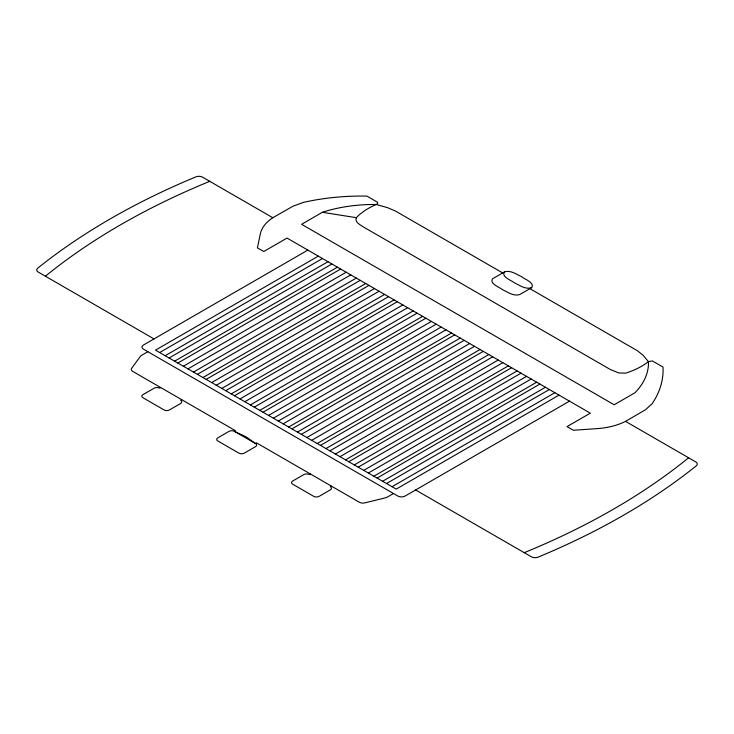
<?xml version="1.0" encoding="UTF-8"?>
<svg xmlns="http://www.w3.org/2000/svg" width="734" height="734" viewBox="0 0 734 734"><rect width="100%" height="100%" fill="white"/><g stroke="black" fill="none" stroke-linecap="round" stroke-linejoin="round"><path stroke-width="1.1" d="M356.339 217.686C354.256 222.163 360.568 224.98 363.504 227.017L610.248 369.459L618.744 372.964L625.625 373.156A69.886 40.352 0 0 0 648.443 361.642L652.315 360.908L662.995 367.028A160.572 92.704 0 0 1 652.168 403.663L645.535 409.71L625.551 421.38A52.233 30.158 0 0 1 597.458 428.592L573.346 430.262L567.024 426.61L590.31 413.169L287.031 238.073L263.745 251.514L257.423 247.863L260.313 233.944A52.233 30.158 0 0 1 272.8 217.723L293.022 206.19L303.5 202.364A160.572 92.704 0 0 1 366.945 196.106L377.551 202.272L377.744 203.29L376.331 204.483A69.886 40.352 0 0 0 356.339 217.686L322.382 212.291L301.591 224.301L614.165 404.764L634.965 392.763A104.834 60.527 0 0 0 648.443 361.642L643.158 355.32L637.24 350.641L529.93 288.673M504.414 271.929C501.083 276.966 511.35 280.241 514.396 282.829C519.644 285.297 525.727 289.847 531.755 287.618C534.811 282.544 524.755 279.37 521.691 276.764C516.461 274.287 510.442 269.837 504.414 271.929L492.551 278.773C489.183 283.7 499.294 286.994 502.267 289.526C507.579 292.049 513.681 296.619 519.81 294.517L531.673 287.664M307.858 250.092L143.515 344.98A5.166 2.982 0 0 0 143.515 349.201L397.828 496.028A5.166 2.982 0 0 0 405.14 496.028L569.492 401.14M147.864 351.705L141.543 355.357A5.166 2.982 0 0 0 140.442 356.302L131.716 368.174A5.166 2.982 0 0 0 132.817 371.45L235.522 430.748L234.44 431.372A3.844 2.22 0 0 0 229.008 431.372L217.824 437.831A3.844 2.22 0 0 0 217.824 440.969L238.88 453.126A3.844 2.22 0 0 0 244.312 453.126L255.496 446.667A3.844 2.22 0 0 0 255.496 443.529L246.055 436.831L234.44 431.372L255.496 443.529L256.579 442.905L359.284 502.203A5.166 2.982 0 0 0 364.963 502.845L385.534 497.799A5.166 2.982 0 0 0 387.167 497.166L393.488 493.514M318.317 256.129L155.489 350.136L396.204 489.119L559.033 395.112M159.645 352.54L322.474 258.533M165.168 355.724L327.997 261.717M169.086 357.99L331.915 263.983M174.609 361.174L337.438 267.167M177.83 363.036L340.659 269.029M183.362 366.229L346.182 272.222M187.959 368.89L350.788 274.883M160.691 387.543L159.608 388.176A3.844 2.22 0 0 0 154.177 388.176L142.992 394.626A3.844 2.22 0 0 0 142.992 397.764L164.049 409.921A3.844 2.22 0 0 0 169.481 409.921L180.665 403.471A3.844 2.22 0 0 0 180.665 400.333L181.748 399.709M193.492 372.074L356.32 278.067M197.4 374.34L360.229 280.333M202.933 377.533L365.752 283.517M206.153 379.386L368.982 285.379M211.676 382.579L374.505 288.572M216.282 385.24L379.111 291.233M221.806 388.433L384.634 294.417M225.723 390.69L388.552 296.683M231.247 393.883L394.075 299.876M234.476 395.736L397.296 301.729M240 398.929L402.828 304.922M244.835 401.718L407.664 307.711M250.358 404.911L413.187 310.904M254.276 407.168L417.105 313.161M259.799 410.361L422.628 316.354M263.02 412.224L425.848 318.217M268.552 415.416L431.372 321.409M273.369 418.197L436.189 324.189M278.324 421.059L441.152 327.052M283.141 423.839L445.969 329.832M288.673 427.032L451.502 333.025M291.893 428.895L454.722 334.887M297.417 432.078L460.246 338.071M301.335 434.344L464.163 340.337M306.858 437.528L469.687 343.521M311.693 440.327L474.522 346.32M317.216 443.51L480.045 349.503M320.446 445.373L483.275 351.366M325.969 448.566L488.798 354.559M329.887 450.823L492.716 356.816M335.41 454.016L498.239 360.009M340.016 456.676L502.845 362.669M310.354 473.953L309.271 474.577A3.844 2.22 0 0 0 303.839 474.577L292.655 481.036A3.844 2.22 0 0 0 292.655 484.174L313.712 496.331A3.844 2.22 0 0 0 319.143 496.331L330.328 489.872A3.844 2.22 0 0 0 330.328 486.734L331.41 486.11M345.54 459.86L508.368 365.853M348.76 461.723L511.589 367.716M354.293 464.916L517.121 370.909M358.201 467.173L521.03 373.166M363.734 470.366L526.553 376.358M368.33 473.026L531.159 379.019M373.863 476.219L536.692 382.203M377.083 478.073L539.912 384.065M382.607 481.265L545.435 387.258M386.524 483.522L549.353 389.515M392.048 486.715L554.876 392.708M502.671 272.929L395.342 210.979L387.24 207.566L376.285 204.511A104.834 60.527 0 0 0 322.382 212.291M272.8 217.723L202.566 177.178A5.166 2.982 0 0 0 195.895 176.866A693.272 400.259 0 0 0 37.673 268.213A5.166 2.982 0 0 0 38.214 272.066L154.012 338.924M625.551 421.38L695.786 461.934A5.166 2.982 0 0 1 696.327 465.787A693.272 400.259 0 0 1 538.105 557.134A5.166 2.982 0 0 1 531.434 556.822L415.637 489.973M45.398 276.213A693.272 400.259 0 0 1 209.75 181.326M688.602 457.787A693.272 400.259 0 0 1 524.25 552.674"/></g></svg>
